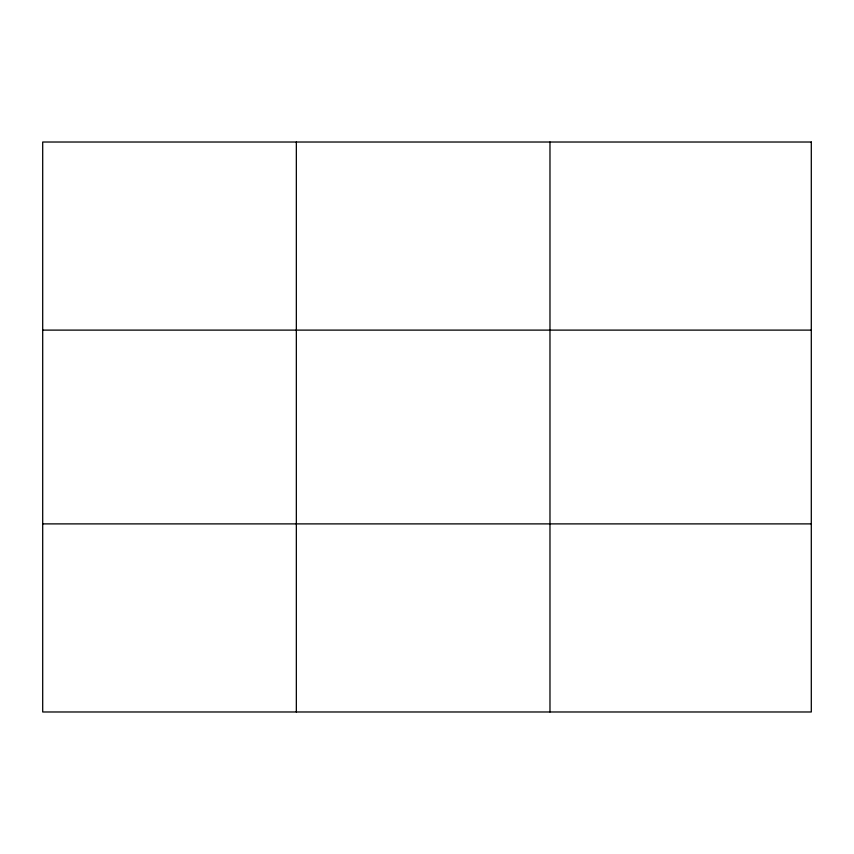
<?xml version="1.0" encoding="UTF-8"?>
<svg xmlns="http://www.w3.org/2000/svg" width="854" height="854" viewBox="0 0 854 854"><rect width="100%" height="100%" fill="white"/><g stroke="black" fill="none" stroke-linecap="round" stroke-linejoin="round"><path stroke-width="1.28" d="M296.338 142.02L296.338 711.98M549.976 142.02L549.976 711.98M42.7 330.114L811.3 330.114M42.7 523.886L811.3 523.886M811.3 142.02L811.3 711.98L42.7 711.98L42.7 142.02L811.3 142.02"/></g></svg>
